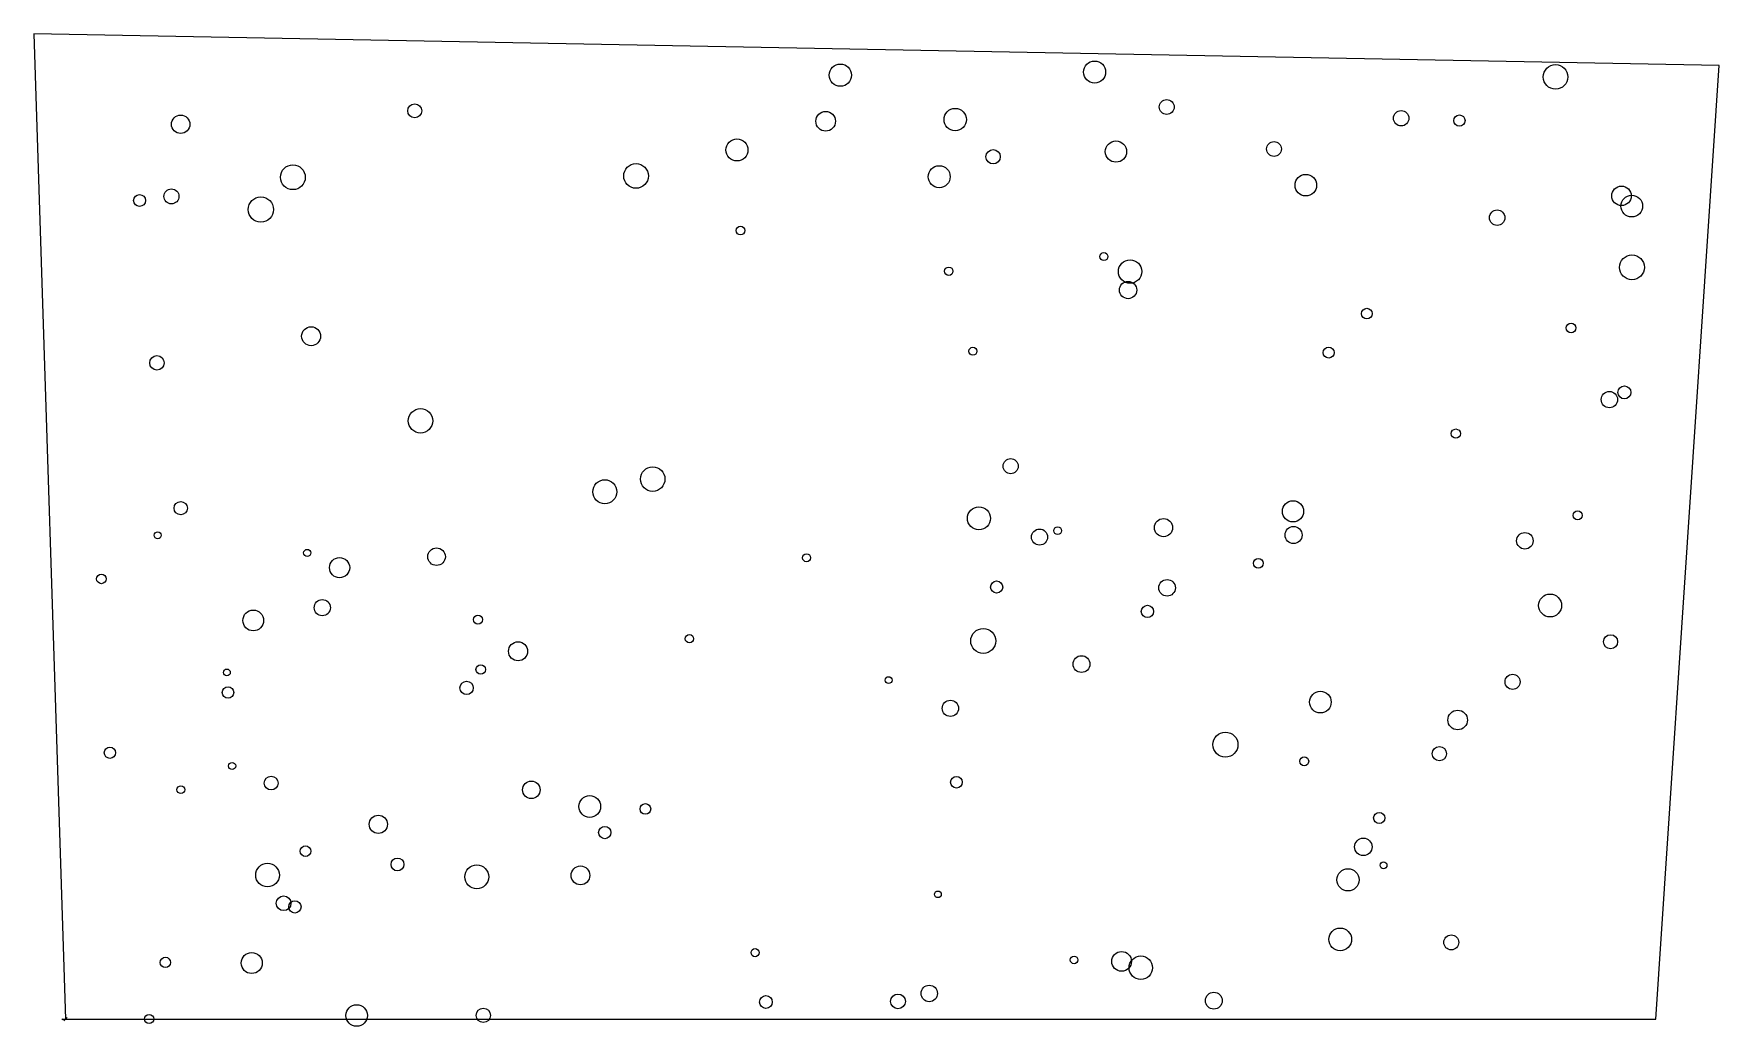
# Model space of a CAD drawing. Header units: millimetres. Extents: x -10000 to 520000, y -2218 to 310000.
import ezdxf

# ---------------------------------------------------------------- set-up
doc = ezdxf.new("R2010")
doc.units = ezdxf.units.MM
for name, color, linetype in [('BLOCK__ARCHTICK', 7, 'CONTINUOUS'), ('BLOCK__CLOSEDBLANK', 7, 'CONTINUOUS'), ('Shape', 7, 'CONTINUOUS'), ('Shape001', 7, 'CONTINUOUS'), ('Shape002', 7, 'CONTINUOUS'), ('Shape004', 7, 'CONTINUOUS'), ('Shape006', 7, 'CONTINUOUS'), ('Shape008', 7, 'CONTINUOUS'), ('Shape010', 7, 'CONTINUOUS'), ('Shape012', 7, 'CONTINUOUS'), ('Shape014', 7, 'CONTINUOUS'), ('Shape016', 7, 'CONTINUOUS'), ('Shape018', 7, 'CONTINUOUS'), ('Shape020', 7, 'CONTINUOUS'), ('Shape022', 7, 'CONTINUOUS'), ('Shape024', 7, 'CONTINUOUS'), ('Shape026', 7, 'CONTINUOUS'), ('Shape028', 7, 'CONTINUOUS'), ('Shape030', 7, 'CONTINUOUS'), ('Shape032', 7, 'CONTINUOUS'), ('Shape034', 7, 'CONTINUOUS'), ('Shape036', 7, 'CONTINUOUS'), ('Shape038', 7, 'CONTINUOUS'), ('Shape040', 7, 'CONTINUOUS'), ('Shape042', 7, 'CONTINUOUS'), ('Shape044', 7, 'CONTINUOUS'), ('Shape046', 7, 'CONTINUOUS'), ('Shape048', 7, 'CONTINUOUS'), ('Shape050', 7, 'CONTINUOUS'), ('Shape052', 7, 'CONTINUOUS'), ('Shape054', 7, 'CONTINUOUS'), ('Shape056', 7, 'CONTINUOUS'), ('Shape058', 7, 'CONTINUOUS'), ('Shape060', 7, 'CONTINUOUS'), ('Shape062', 7, 'CONTINUOUS'), ('Shape064', 7, 'CONTINUOUS'), ('Shape066', 7, 'CONTINUOUS'), ('Shape068', 7, 'CONTINUOUS'), ('Shape070', 7, 'CONTINUOUS'), ('Shape072', 7, 'CONTINUOUS'), ('Shape074', 7, 'CONTINUOUS'), ('Shape076', 7, 'CONTINUOUS'), ('Shape078', 7, 'CONTINUOUS'), ('Shape080', 7, 'CONTINUOUS'), ('Shape082', 7, 'CONTINUOUS'), ('Shape084', 7, 'CONTINUOUS'), ('Shape086', 7, 'CONTINUOUS'), ('Shape088', 7, 'CONTINUOUS'), ('Shape090', 7, 'CONTINUOUS'), ('Shape092', 7, 'CONTINUOUS'), ('Shape094', 7, 'CONTINUOUS'), ('Shape096', 7, 'CONTINUOUS'), ('Shape098', 7, 'CONTINUOUS'), ('Shape100', 7, 'CONTINUOUS'), ('Shape102', 7, 'CONTINUOUS'), ('Shape104', 7, 'CONTINUOUS'), ('Shape106', 7, 'CONTINUOUS'), ('Shape108', 7, 'CONTINUOUS'), ('Shape110', 7, 'CONTINUOUS'), ('Shape112', 7, 'CONTINUOUS'), ('Shape114', 7, 'CONTINUOUS'), ('Shape116', 7, 'CONTINUOUS'), ('Shape118', 7, 'CONTINUOUS'), ('Shape120', 7, 'CONTINUOUS'), ('Shape122', 7, 'CONTINUOUS'), ('Shape124', 7, 'CONTINUOUS'), ('Shape126', 7, 'CONTINUOUS'), ('Shape128', 7, 'CONTINUOUS'), ('Shape130', 7, 'CONTINUOUS'), ('Shape132', 7, 'CONTINUOUS'), ('Shape134', 7, 'CONTINUOUS'), ('Shape136', 7, 'CONTINUOUS'), ('Shape138', 7, 'CONTINUOUS'), ('Shape140', 7, 'CONTINUOUS'), ('Shape142', 7, 'CONTINUOUS'), ('Shape144', 7, 'CONTINUOUS'), ('Shape146', 7, 'CONTINUOUS'), ('Shape148', 7, 'CONTINUOUS'), ('Shape150', 7, 'CONTINUOUS'), ('Shape152', 7, 'CONTINUOUS'), ('Shape154', 7, 'CONTINUOUS'), ('Shape156', 7, 'CONTINUOUS'), ('Shape158', 7, 'CONTINUOUS'), ('Shape160', 7, 'CONTINUOUS'), ('Shape162', 7, 'CONTINUOUS'), ('Shape164', 7, 'CONTINUOUS'), ('Shape166', 7, 'CONTINUOUS'), ('Shape168', 7, 'CONTINUOUS'), ('Shape170', 7, 'CONTINUOUS'), ('Shape172', 7, 'CONTINUOUS'), ('Shape174', 7, 'CONTINUOUS'), ('Shape176', 7, 'CONTINUOUS'), ('Shape178', 7, 'CONTINUOUS'), ('Shape180', 7, 'CONTINUOUS'), ('Shape182', 7, 'CONTINUOUS'), ('Shape184', 7, 'CONTINUOUS'), ('Shape186', 7, 'CONTINUOUS'), ('Shape188', 7, 'CONTINUOUS'), ('Shape190', 7, 'CONTINUOUS'), ('Shape192', 7, 'CONTINUOUS'), ('Shape194', 7, 'CONTINUOUS'), ('Shape196', 7, 'CONTINUOUS'), ('Shape198', 7, 'CONTINUOUS'), ('Shape200', 7, 'CONTINUOUS'), ('Shape202', 7, 'CONTINUOUS'), ('Shape204', 7, 'CONTINUOUS'), ('Shape206', 7, 'CONTINUOUS'), ('Shape208', 7, 'CONTINUOUS'), ('Shape210', 7, 'CONTINUOUS'), ('Shape212', 7, 'CONTINUOUS'), ('Shape214', 7, 'CONTINUOUS'), ('Shape216', 7, 'CONTINUOUS'), ('Shape218', 7, 'CONTINUOUS'), ('Shape220', 7, 'CONTINUOUS'), ('Shape222', 7, 'CONTINUOUS'), ('Shape224', 7, 'CONTINUOUS'), ('Shape226', 7, 'CONTINUOUS'), ('Shape228', 7, 'CONTINUOUS'), ('Shape230', 7, 'CONTINUOUS'), ('Shape232', 7, 'CONTINUOUS'), ('Shape234', 7, 'CONTINUOUS'), ('Shape236', 7, 'CONTINUOUS'), ('Shape238', 7, 'CONTINUOUS'), ('Shape240', 7, 'CONTINUOUS'), ('Shape242', 7, 'CONTINUOUS'), ('Shape243', 7, 'CONTINUOUS'), ('Shape244', 7, 'CONTINUOUS'), ('Shape245', 7, 'CONTINUOUS')]:
    doc.layers.add(name, color=color, linetype=linetype)

msp = doc.modelspace()

# ---------------------------------------------------------------- linework, layer by layer
at = {"layer": 'BLOCK__ARCHTICK'}
msp.add_line((-500, -500), (500, 500), dxfattribs=at)
at = {"layer": 'BLOCK__CLOSEDBLANK'}
for p, q in [((-1000, 164), (0, 0)), ((-1000, -164), (-1000, 164)), ((0, 0), (-1000, -164))]:
    msp.add_line(p, q, dxfattribs=at)
at = {"layer": 'Shape'}
msp.add_line((-500, -500), (500, 500), dxfattribs=at)
at = {"layer": 'Shape001'}
for p, q in [((-1000, 164), (0, 0)), ((-1000, -164), (-1000, 164)), ((0, 0), (-1000, -164))]:
    msp.add_line(p, q, dxfattribs=at)
at = {"layer": 'Shape002'}
msp.add_circle((161916, 45255), 2953, dxfattribs=at)
at = {"layer": 'Shape004'}
msp.add_circle((36218, 160765), 2097, dxfattribs=at)
at = {"layer": 'Shape006'}
msp.add_circle((28999, 152231), 1112, dxfattribs=at)
at = {"layer": 'Shape008'}
msp.add_circle((216823, 20957), 1272, dxfattribs=at)
at = {"layer": 'Shape010'}
msp.add_circle((212260, 248056), 1371, dxfattribs=at)
at = {"layer": 'Shape012'}
msp.add_circle((111619, 188230), 3843, dxfattribs=at)
at = {"layer": 'Shape014'}
msp.add_circle((288551, 119004), 3929, dxfattribs=at)
at = {"layer": 'Shape016'}
msp.add_circle((23291, 257541), 1869, dxfattribs=at)
at = {"layer": 'Shape018'}
msp.add_circle((72128, 35338), 1925, dxfattribs=at)
at = {"layer": 'Shape020'}
msp.add_circle((408063, 54218), 2745, dxfattribs=at)
at = {"layer": 'Shape022'}
msp.add_circle((319457, 111719), 2643, dxfattribs=at)
at = {"layer": 'Shape024'}
msp.add_circle((31394, 17880), 1618, dxfattribs=at)
at = {"layer": 'Shape026'}
msp.add_circle((340200, 128278), 1942, dxfattribs=at)
at = {"layer": 'Shape028'}
msp.add_circle((292781, 135955), 1899, dxfattribs=at)
at = {"layer": 'Shape030'}
msp.add_circle((397190, 209698), 1732, dxfattribs=at)
at = {"layer": 'Shape032'}
msp.add_circle((287212, 157559), 3625, dxfattribs=at)
at = {"layer": 'Shape034'}
msp.add_circle((364723, 86381), 3941, dxfattribs=at)
at = {"layer": 'Shape036'}
msp.add_circle((59033, 125437), 3271, dxfattribs=at)
at = {"layer": 'Shape038'}
msp.add_circle((75992, 146689), 1118, dxfattribs=at)
at = {"layer": 'Shape040'}
msp.add_circle((334108, 229371), 2719, dxfattribs=at)
at = {"layer": 'Shape042'}
msp.add_circle((437739, 94124), 3086, dxfattribs=at)
at = {"layer": 'Shape044'}
msp.add_circle((297185, 173969), 2369, dxfattribs=at)
at = {"layer": 'Shape046'}
msp.add_circle((419984, 283404), 2422, dxfattribs=at)
at = {"layer": 'Shape048'}
msp.add_circle((332076, 18201), 3104, dxfattribs=at)
at = {"layer": 'Shape050'}
msp.add_circle((323564, 297929), 3466, dxfattribs=at)
at = {"layer": 'Shape052'}
msp.add_circle((142298, 115737), 3006, dxfattribs=at)
at = {"layer": 'Shape054'}
msp.add_circle((11281, 138509), 1504, dxfattribs=at)
at = {"layer": 'Shape056'}
msp.add_circle((58548, 17686), 3305, dxfattribs=at)
at = {"layer": 'Shape058'}
msp.add_circle((64670, 74284), 2173, dxfattribs=at)
at = {"layer": 'Shape060'}
msp.add_circle((435711, 24174), 2348, dxfattribs=at)
at = {"layer": 'Shape062'}
msp.add_circle((274720, 265015), 3458, dxfattribs=at)
at = {"layer": 'Shape064'}
msp.add_circle((431992, 83526), 2246, dxfattribs=at)
at = {"layer": 'Shape066'}
msp.add_circle((179386, 265258), 3873, dxfattribs=at)
at = {"layer": 'Shape068'}
msp.add_circle((75460, 52865), 1696, dxfattribs=at)
at = {"layer": 'Shape070'}
msp.add_circle((116668, 145489), 2767, dxfattribs=at)
at = {"layer": 'Shape072'}
msp.add_circle((131373, 1228), 2257, dxfattribs=at)
at = {"layer": 'Shape074'}
msp.add_circle((184627, 169902), 3859, dxfattribs=at)
at = {"layer": 'Shape076'}
msp.add_circle((345247, 154647), 2853, dxfattribs=at)
at = {"layer": 'Shape078'}
msp.add_circle((338100, 16198), 3699, dxfattribs=at)
at = {"layer": 'Shape080'}
msp.add_circle((389985, 262354), 3394, dxfattribs=at)
at = {"layer": 'Shape082'}
msp.add_circle((196189, 119694), 1311, dxfattribs=at)
at = {"layer": 'Shape084'}
msp.add_circle((317145, 18674), 1202, dxfattribs=at)
at = {"layer": 'Shape086'}
msp.add_circle((104382, 48691), 2020, dxfattribs=at)
at = {"layer": 'Shape088'}
msp.add_circle((26288, 70), 1454, dxfattribs=at)
at = {"layer": 'Shape090'}
msp.add_circle((50732, 109083), 1077, dxfattribs=at)
at = {"layer": 'Shape092'}
msp.add_circle((437166, 184221), 1446, dxfattribs=at)
at = {"layer": 'Shape094'}
msp.add_circle((126129, 104217), 2092, dxfattribs=at)
at = {"layer": 'Shape096'}
msp.add_circle((61421, 254681), 3979, dxfattribs=at)
at = {"layer": 'Shape098'}
msp.add_circle((232995, 145150), 1258, dxfattribs=at)
at = {"layer": 'Shape100'}
msp.add_circle((51094, 102791), 1794, dxfattribs=at)
at = {"layer": 'Shape102'}
msp.add_circle((414428, 48432), 1069, dxfattribs=at)
at = {"layer": 'Shape104'}
msp.add_circle((475493, 158477), 1440, dxfattribs=at)
at = {"layer": 'Shape106'}
msp.add_circle((271586, 8113), 2584, dxfattribs=at)
at = {"layer": 'Shape108'}
msp.add_circle((489251, 258998), 3089, dxfattribs=at)
at = {"layer": 'Shape110'}
msp.add_circle((130558, 110010), 1501, dxfattribs=at)
at = {"layer": 'Shape112'}
msp.add_circle((385969, 159778), 3337, dxfattribs=at)
at = {"layer": 'Shape114'}
msp.add_circle((164832, 66913), 3435, dxfattribs=at)
at = {"layer": 'Shape116'}
msp.add_circle((492463, 255789), 3418, dxfattribs=at)
at = {"layer": 'Shape118'}
msp.add_circle((409166, 221962), 1680, dxfattribs=at)
at = {"layer": 'Shape120'}
msp.add_circle((258819, 106669), 1087, dxfattribs=at)
at = {"layer": 'Shape122'}
msp.add_circle((13969, 83826), 1778, dxfattribs=at)
at = {"layer": 'Shape124'}
msp.add_circle((346261, 286955), 2342, dxfattribs=at)
at = {"layer": 'Shape126'}
msp.add_circle((468511, 296411), 3865, dxfattribs=at)
at = {"layer": 'Shape128'}
msp.add_circle((182318, 66139), 1681, dxfattribs=at)
at = {"layer": 'Shape130'}
msp.add_circle((98353, 61312), 2872, dxfattribs=at)
at = {"layer": 'Shape132'}
msp.add_circle((450154, 252131), 2438, dxfattribs=at)
at = {"layer": 'Shape134'}
msp.add_circle((326489, 239893), 1254, dxfattribs=at)
at = {"layer": 'Shape136'}
msp.add_circle((330293, 272933), 3347, dxfattribs=at)
at = {"layer": 'Shape138'}
msp.add_circle((375070, 143410), 1536, dxfattribs=at)
at = {"layer": 'Shape140'}
msp.add_circle((394568, 99755), 3402, dxfattribs=at)
at = {"layer": 'Shape142'}
msp.add_circle((485829, 118752), 2204, dxfattribs=at)
at = {"layer": 'Shape144'}
msp.add_circle((473399, 217440), 1510, dxfattribs=at)
at = {"layer": 'Shape146'}
msp.add_circle((63519, 45345), 3715, dxfattribs=at)
at = {"layer": 'Shape148'}
msp.add_circle((403251, 43852), 3480, dxfattribs=at)
at = {"layer": 'Shape150'}
msp.add_circle((490153, 197180), 2051, dxfattribs=at)
at = {"layer": 'Shape152'}
msp.add_circle((274330, 39295), 1043, dxfattribs=at)
at = {"layer": 'Shape154'}
msp.add_circle((485445, 194902), 2580, dxfattribs=at)
at = {"layer": 'Shape156'}
msp.add_circle((466812, 130143), 3615, dxfattribs=at)
at = {"layer": 'Shape158'}
msp.add_circle((413078, 63313), 1756, dxfattribs=at)
at = {"layer": 'Shape160'}
msp.add_circle((146483, 72162), 2759, dxfattribs=at)
at = {"layer": 'Shape162'}
msp.add_circle((129682, 125704), 1393, dxfattribs=at)
at = {"layer": 'Shape164'}
msp.add_circle((455009, 106135), 2374, dxfattribs=at)
at = {"layer": 'Shape166'}
msp.add_circle((291674, 271289), 2262, dxfattribs=at)
at = {"layer": 'Shape168'}
msp.add_circle((458861, 150495), 2595, dxfattribs=at)
at = {"layer": 'Shape170'}
msp.add_circle((261753, 5611), 2320, dxfattribs=at)
at = {"layer": 'Shape172'}
msp.add_circle((91554, 1180), 3398, dxfattribs=at)
at = {"layer": 'Shape174'}
msp.add_circle((86173, 142048), 3176, dxfattribs=at)
at = {"layer": 'Shape176'}
msp.add_circle((278238, 97795), 2555, dxfattribs=at)
at = {"layer": 'Shape178'}
msp.add_circle((277721, 235282), 1318, dxfattribs=at)
at = {"layer": 'Shape180'}
msp.add_circle((280148, 74548), 1831, dxfattribs=at)
at = {"layer": 'Shape182'}
msp.add_circle((386131, 152314), 2685, dxfattribs=at)
at = {"layer": 'Shape184'}
msp.add_circle((379997, 273746), 2330, dxfattribs=at)
at = {"layer": 'Shape186'}
msp.add_circle((306264, 151666), 2536, dxfattribs=at)
at = {"layer": 'Shape188'}
msp.add_circle((346366, 135704), 2600, dxfattribs=at)
at = {"layer": 'Shape190'}
msp.add_circle((239018, 282450), 3098, dxfattribs=at)
at = {"layer": 'Shape192'}
msp.add_circle((438268, 282654), 1779, dxfattribs=at)
at = {"layer": 'Shape194'}
msp.add_circle((279757, 282980), 3520, dxfattribs=at)
at = {"layer": 'Shape196'}
msp.add_circle((68567, 36487), 2326, dxfattribs=at)
at = {"layer": 'Shape198'}
msp.add_circle((36273, 72192), 1219, dxfattribs=at)
at = {"layer": 'Shape200'}
msp.add_circle((334736, 235181), 3691, dxfattribs=at)
at = {"layer": 'Shape202'}
msp.add_circle((77223, 214836), 2981, dxfattribs=at)
at = {"layer": 'Shape204'}
msp.add_circle((71489, 264850), 3903, dxfattribs=at)
at = {"layer": 'Shape206'}
msp.add_circle((109794, 285751), 2195, dxfattribs=at)
at = {"layer": 'Shape208'}
msp.add_circle((243630, 296961), 3497, dxfattribs=at)
at = {"layer": 'Shape210'}
msp.add_circle((80733, 129457), 2547, dxfattribs=at)
at = {"layer": 'Shape212'}
msp.add_circle((169558, 58723), 1956, dxfattribs=at)
at = {"layer": 'Shape214'}
msp.add_circle((361075, 5845), 2662, dxfattribs=at)
at = {"layer": 'Shape216'}
msp.add_circle((220229, 5425), 1994, dxfattribs=at)
at = {"layer": 'Shape218'}
msp.add_circle((311964, 153679), 1193, dxfattribs=at)
at = {"layer": 'Shape220'}
msp.add_circle((492542, 236509), 3915, dxfattribs=at)
at = {"layer": 'Shape222'}
msp.add_circle((52390, 79669), 1119, dxfattribs=at)
at = {"layer": 'Shape224'}
msp.add_circle((389499, 81134), 1389, dxfattribs=at)
at = {"layer": 'Shape226'}
msp.add_circle((211127, 273424), 3457, dxfattribs=at)
at = {"layer": 'Shape228'}
msp.add_circle((129305, 44810), 3758, dxfattribs=at)
at = {"layer": 'Shape230'}
msp.add_circle((285297, 210125), 1268, dxfattribs=at)
at = {"layer": 'Shape232'}
msp.add_circle((28763, 206462), 2276, dxfattribs=at)
at = {"layer": 'Shape234'}
msp.add_circle((36207, 281505), 2903, dxfattribs=at)
at = {"layer": 'Shape236'}
msp.add_circle((400814, 25123), 3569, dxfattribs=at)
at = {"layer": 'Shape238'}
msp.add_circle((33311, 258832), 2361, dxfattribs=at)
at = {"layer": 'Shape240'}
msp.add_circle((169576, 165919), 3780, dxfattribs=at)
at = {"layer": 'Shape242'}
msp.add_line((0, 0), (500000, 0), dxfattribs=at)
at = {"layer": 'Shape243'}
msp.add_line((500000, 0), (520000, 300000), dxfattribs=at)
at = {"layer": 'Shape244'}
msp.add_line((520000, 300000), (-10000, 310000), dxfattribs=at)
at = {"layer": 'Shape245'}
msp.add_line((-10000, 310000), (0, 0), dxfattribs=at)

doc.saveas('drawing.dxf')
